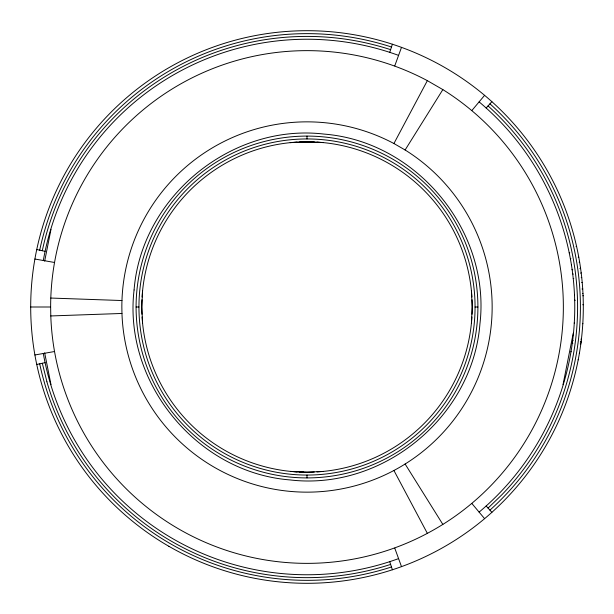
<?xml version="1.0" encoding="UTF-8"?>
<svg xmlns="http://www.w3.org/2000/svg" width="614" height="614" viewBox="0 0 614 614"><rect width="100%" height="100%" fill="white"/><g stroke="black" fill="none" stroke-linecap="round" stroke-linejoin="round"><path stroke-width="0.92" d="M142.586 290.806L141.788 307L142.586 323.194M471.414 323.194L472.212 307L471.414 290.806M574.259 323.256L574.29 322.78M582.816 323.371L582.793 323.778M581.097 341.798L580.583 341.622M581.082 341.96L581.189 341.077M581.067 342.075L581.12 341.607M580.921 343.211L580.353 343.41M572.302 343.134L572.816 343.349M571.043 351.423L570.974 351.853M579.347 353.564L579.462 352.873M578.281 359.413L578.196 359.85M44.661 261.134L50.985 229.337M563.015 384.663L573.246 333.225M389.736 52.351L392.384 44.223M394.764 65.859L401.502 47.362M442.847 89.598L405.117 149.985A185.152 185.152 0 0 1 399.576 467.346A185.152 185.152 0 0 1 121.963 313.462L121.848 307A185.152 185.152 0 0 1 393.919 143.522L427.352 80.649L442.847 89.598A256.36 256.36 0 0 1 435.18 529.015A256.36 256.36 0 0 1 50.793 315.949L50.64 307A256.36 256.36 0 0 1 427.352 80.649M471.951 110.42L484.599 95.339M486.165 108.018L491.883 101.671M488.069 508.1L501.768 494.861A270.62 270.62 0 0 0 488.061 105.915M576.032 246.437L576.623 246.613M36.74 364.447L45.098 362.667M569.216 252.83L569.738 252.722M570.375 258.763L570.897 258.663M578.25 257.312L578.779 257.22M34.898 354.976L54.285 351.561M579.086 262.124L579.616 262.04M572.11 269.454L572.639 269.377M580.038 268.333L580.568 268.257M572.148 269.746L572.685 269.746M580.092 268.709L580.614 268.556M573.261 274.09L572.693 273.859M580.683 273.169L581.174 272.8M573.23 278.495L573.76 278.441M581.197 277.643L581.727 277.589M581.673 282.509L582.21 282.455M582.156 288.71L582.694 288.672M582.195 289.278L582.717 289.102M290.176 142.648L307 141.788L323.194 142.586L303.631 141.826M290.806 142.586L307 141.788M582.44 293.584L582.97 293.561M323.194 471.414L307 472.212L290.806 471.414L303.631 472.174M50.793 315.949L121.963 313.462M575.211 300.423L574.658 299.924M582.755 304.736L583.292 304.736M30.708 307L50.394 307M136.093 307L138.941 307M475.059 307A168.059 168.059 0 0 1 222.974 452.541A168.059 168.059 0 0 1 222.974 161.459A168.059 168.059 0 0 1 475.059 307L477.907 307A170.907 170.907 0 0 0 221.547 158.988A170.907 170.907 0 0 0 221.547 455.012A170.907 170.907 0 0 0 477.907 307M50.793 298.051L121.963 300.538M580.89 339.12L581.42 339.181M572.632 340.616L573.169 340.678M580.276 343.963L580.806 344.032M34.898 259.024L54.285 262.439M36.74 249.553L45.098 251.333M393.919 143.522L405.117 149.985M486.165 505.982L491.883 512.329M471.951 503.58L484.599 518.661M405.117 464.015L442.847 524.41M393.919 470.477L427.352 533.351M394.764 548.141L401.502 566.638M389.736 561.649L392.384 569.777M46.925 381.747L42.312 363.265M44.661 352.866L50.985 384.663M571.419 264.895L571.481 265.271M574.489 295.035L574.504 295.457M583.054 295.365L583.077 295.917M307 136.093L307 138.941M307 475.059L307 477.907M489.941 103.827A273.345 273.345 0 0 1 489.926 510.165M391.578 566.945A273.345 273.345 0 0 1 39.703 363.864M39.687 250.213A273.345 273.345 0 0 1 391.578 47.032M390.634 564.404A270.62 270.62 0 0 1 46.91 381.808M42.289 250.742A270.62 270.62 0 0 1 390.665 49.673M471.905 316.977A165.212 165.212 0 0 1 316.977 471.913M314.261 472.051A165.212 165.212 0 0 1 299.739 472.051M297.022 471.913A165.212 165.212 0 0 1 142.087 316.977M141.949 314.261A165.212 165.212 0 0 1 141.949 299.739M142.087 297.022A165.212 165.212 0 0 1 297.022 142.095M299.739 141.949A165.212 165.212 0 0 1 314.261 141.949M316.977 142.095A165.212 165.212 0 0 1 471.905 297.022M472.051 299.739A165.212 165.212 0 0 1 472.051 314.261M479.112 101.886A267.758 267.758 0 0 1 479.112 512.114M398.578 558.61A267.758 267.758 0 0 1 43.31 353.495M43.31 260.505A267.758 267.758 0 0 1 398.578 55.39M134.082 289.969C123.092 382.576 197.002 472.626 289.969 479.918C382.576 490.908 472.626 416.998 479.918 324.031C490.908 231.424 416.998 141.373 324.031 134.082C231.424 123.092 141.373 197.002 134.082 289.969M168.85 546.283A276.3 276.3 0 0 0 583.3 307A276.3 276.3 0 0 0 168.85 67.717A276.3 276.3 0 0 0 168.85 546.283"/></g></svg>
